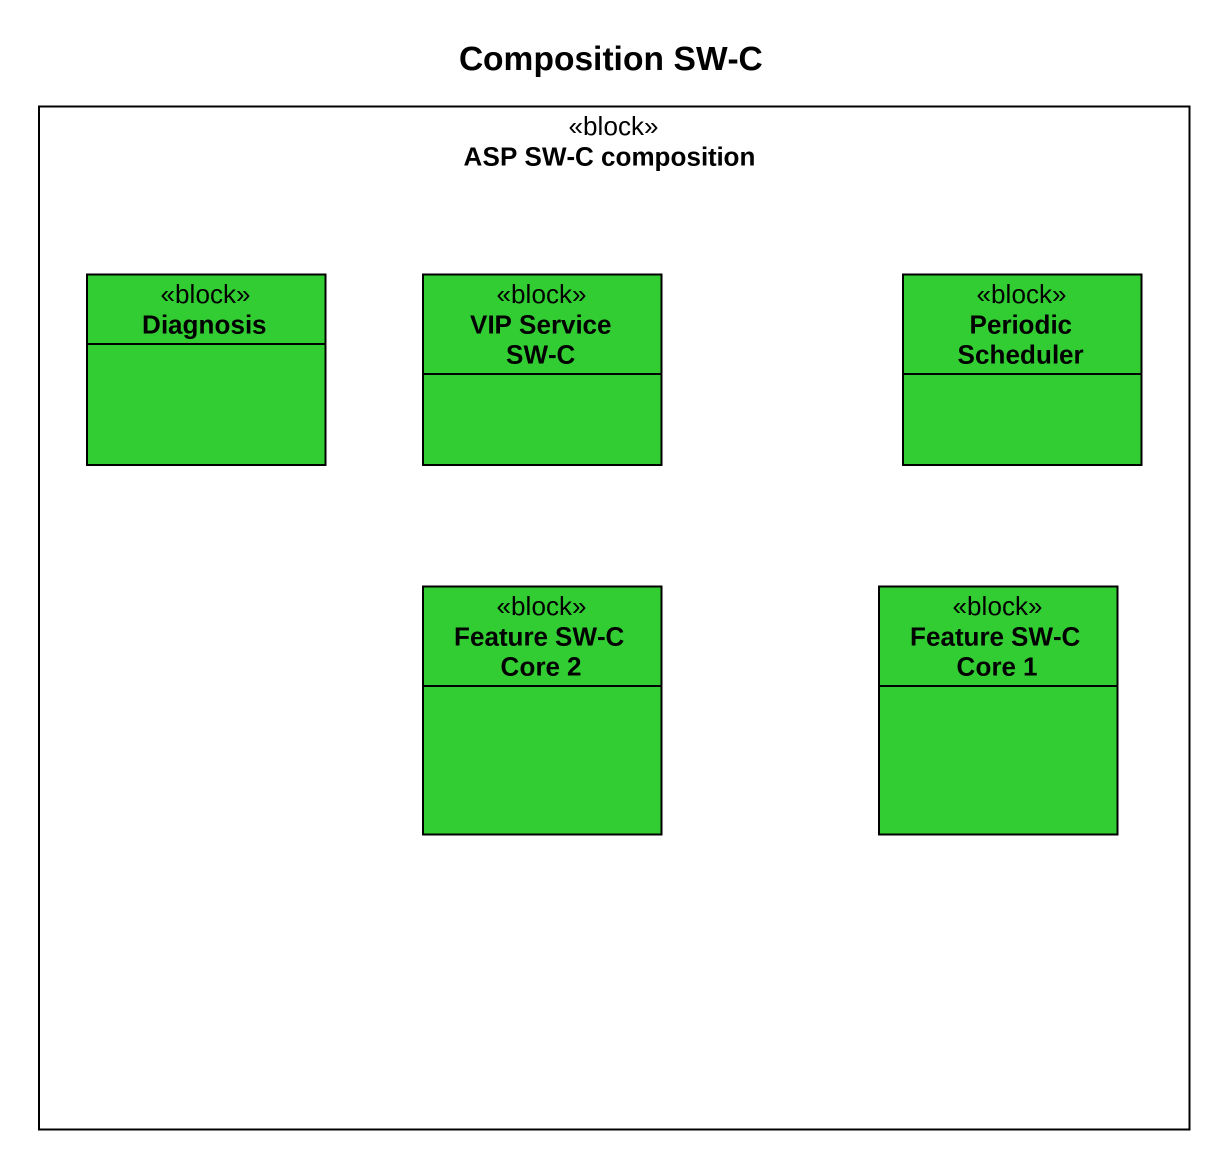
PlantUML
@startuml
title Composition SW-C
hide circle
hide empty members
rectangle "ASP SW-C composition" as ASP_SW_C_composition <<block>> {
  class Diagnosis <<block>> #32CD32
  class "VIP Service SW-C" as VIP_Service_SW_C <<block>> #32CD32
  class "Periodic Scheduler" as Periodic_Scheduler <<block>> #32CD32
  class "Feature SW-C Core 2" as Feature_SW_C_Core_2 <<block>> #32CD32
  class "Feature SW-C Core 1" as Feature_SW_C_Core_1 <<block>> #32CD32
}
@enduml
